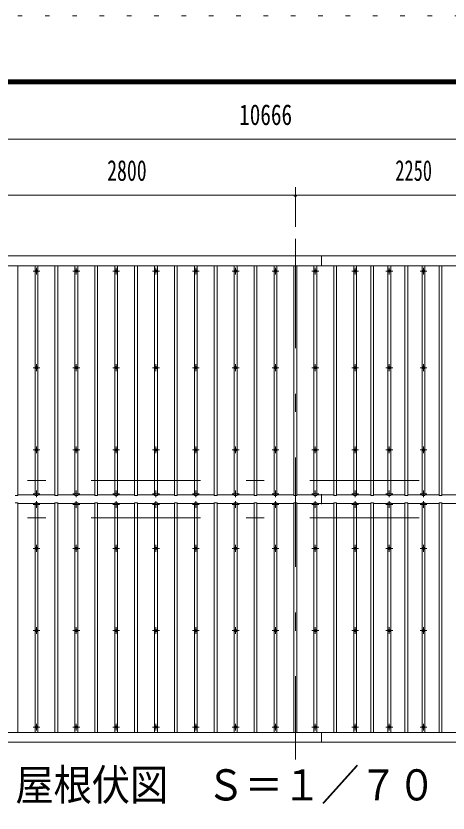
# Model space of a CAD drawing. Units: millimetres, scale not verified. Extents: x -31992 to 32005, y -14700 to 14700.
# Drawn here: x -3831 to -34, y 7701 to 14700 of the extents above; entities that cross this region are included whole.
import ezdxf
from ezdxf.enums import TextEntityAlignment as Align

# ---------------------------------------------------------------- set-up
doc = ezdxf.new("R2010")
doc.units = ezdxf.units.MM
doc.header["$LTSCALE"] = 80
doc.linetypes.add('USER3', pattern=[24, 12, -5, 2, -5])
doc.linetypes.add('USER4', pattern=[3, 0.5, -2.5])
for name, color, linetype, lineweight in [('0-2_1-07BOLD', 7, 'Continuous', 18), ('0-3_1-27CENTER', 3, 'USER3', 18), ('0-4_1-47THIN', 4, 'Continuous', 18), ('0-5_1-57DIM', 3, 'Continuous', 18), ('0-C_F-F1PAPER', 5, 'Continuous', 18), ('0-D_F-E_J_ADD', 5, 'USER4', 18)]:
    doc.layers.add(name, color=color, linetype=linetype, lineweight=lineweight)
doc.styles.add('ＭＳ ゴシック', font='')
doc.styles.get('ＭＳ ゴシック').set_extended_font_data('MS Gothic')

msp = doc.modelspace()

# ---------------------------------------------------------------- linework, layer by layer
at = {"layer": '0-2_1-07BOLD'}
for p, q in [((-1145.62, 12506.79), (-1145.62, 12592.54)), ((-6858.62, 12506.79), (3807.38, 12506.79)), ((-1145.62, 10502.54), (-1145.62, 10412.54)), ((-6858.62, 8408.3), (3807.38, 8408.3)), ((-1145.62, 8408.3), (-1145.62, 8322.54)), ((-6858.62, 8322.54), (3807.38, 8322.54))]:
    msp.add_line(p, q, dxfattribs=at)
msp.add_lwpolyline([(-6858.62, 12592.54), (3807.38, 12592.54), (3807.38, 10489.55)], dxfattribs=at)
for centre in [(-3650.62, 12459.37), (-3300.62, 12459.37), (-2950.62, 12459.37), (-2600.62, 12459.37), (-2250.62, 12459.37), (-1900.63, 12459.37), (-1550.62, 12459.37), (-1200.62, 12459.37), (-850.62, 12459.37), (-550.62, 12459.37), (-250.62, 12459.37), (-3650.62, 11611.71), (-3300.62, 11611.71), (-2950.62, 11611.71), (-2600.62, 11611.71), (-2250.62, 11611.71), (-1900.63, 11611.71), (-1550.62, 11611.71), (-1200.62, 11611.71), (-850.62, 11611.71), (-550.62, 11611.71), (-250.62, 11611.71), (-3650.62, 10890.05), (-3300.62, 10890.05), (-2950.62, 10890.05), (-2600.62, 10890.05), (-2250.62, 10890.05), (-1900.63, 10890.05), (-1550.62, 10890.05), (-1200.62, 10890.05), (-850.62, 10890.05), (-550.62, 10890.05), (-250.62, 10890.05), (-3650.62, 10025.04), (-3300.62, 10025.04), (-2950.62, 10025.04), (-2600.62, 10025.04), (-2250.62, 10025.04), (-1900.63, 10025.04), (-1550.62, 10025.04), (-1200.62, 10025.04), (-850.62, 10025.04), (-550.62, 10025.04), (-250.62, 10025.04), (-3650.62, 9303.38), (-3300.62, 9303.38), (-2950.62, 9303.38), (-2600.62, 9303.38), (-2250.62, 9303.38), (-1900.63, 9303.38), (-1550.62, 9303.38), (-1200.62, 9303.38), (-850.62, 9303.38), (-550.62, 9303.38), (-250.62, 9303.38), (-3650.62, 8455.72), (-3300.62, 8455.72), (-2950.62, 8455.72), (-2600.62, 8455.72), (-2250.62, 8455.72), (-1900.63, 8455.72), (-1550.62, 8455.72), (-1200.62, 8455.72), (-850.62, 8455.72), (-550.62, 8455.72), (-250.62, 8455.72)]:
    msp.add_circle(centre, 10, dxfattribs=at)
for centre, start, end in [((-3650.62, 10493.51), 46.3961, 133.6039), ((-3650.62, 10514.51), 226.39838, 313.60162), ((-3300.62, 10493.51), 46.3961, 133.6039), ((-3300.62, 10514.51), 226.39838, 313.60162), ((-2950.62, 10493.51), 46.3961, 133.6039), ((-2950.62, 10514.51), 226.39838, 313.60162), ((-2600.62, 10493.51), 46.3961, 133.6039), ((-2600.62, 10514.51), 226.39838, 313.60162), ((-2250.62, 10493.51), 46.3961, 133.6039), ((-2250.62, 10514.51), 226.39838, 313.60162), ((-1900.63, 10493.51), 46.3961, 133.6039), ((-1900.63, 10514.51), 226.39838, 313.60162), ((-1550.62, 10493.51), 46.3961, 133.6039), ((-1550.62, 10514.51), 226.39838, 313.60162), ((-1200.62, 10493.51), 46.3961, 133.6039), ((-1200.62, 10514.51), 226.39838, 313.60162), ((-850.62, 10493.51), 46.3961, 133.6039), ((-850.62, 10514.51), 226.39838, 313.60162), ((-550.62, 10493.51), 46.3961, 133.6039), ((-550.62, 10514.51), 226.39838, 313.60162), ((-250.62, 10493.51), 46.3961, 133.6039), ((-250.62, 10514.51), 226.39838, 313.60162), ((-3650.62, 10400.58), 46.39838, 133.60162), ((-3650.62, 10421.58), 226.3961, 313.6039), ((-3300.62, 10400.58), 46.39838, 133.60162), ((-3300.62, 10421.58), 226.3961, 313.6039), ((-2950.62, 10400.58), 46.39838, 133.60162), ((-2950.62, 10421.58), 226.3961, 313.6039), ((-2600.62, 10400.58), 46.39838, 133.60162), ((-2600.62, 10421.58), 226.3961, 313.6039), ((-2250.62, 10400.58), 46.39838, 133.60162), ((-2250.62, 10421.58), 226.3961, 313.6039), ((-1900.63, 10400.58), 46.39838, 133.60162), ((-1900.63, 10421.58), 226.3961, 313.6039), ((-1550.62, 10400.58), 46.39838, 133.60162), ((-1550.62, 10421.58), 226.3961, 313.6039), ((-1200.62, 10400.58), 46.39838, 133.60162), ((-1200.62, 10421.58), 226.3961, 313.6039), ((-850.62, 10400.58), 46.39838, 133.60162), ((-850.62, 10421.58), 226.3961, 313.6039), ((-550.62, 10400.58), 46.39838, 133.60162), ((-550.62, 10421.58), 226.3961, 313.6039), ((-250.62, 10400.58), 46.39838, 133.60162), ((-250.62, 10421.58), 226.3961, 313.6039)]:
    msp.add_arc(centre, 14.5, start, end, dxfattribs=at)
at = {"layer": '0-3_1-27CENTER'}
for p, q in [((-1375.62, 12742.55), (-1375.62, 8172.54)), ((-3680.62, 12459.37), (-3620.62, 12459.37)), ((-3650.62, 12429.37), (-3650.62, 12489.37)), ((-3330.62, 12459.37), (-3270.62, 12459.37)), ((-3300.62, 12429.37), (-3300.62, 12489.37)), ((-2980.62, 12459.37), (-2920.62, 12459.37)), ((-2950.62, 12429.37), (-2950.62, 12489.37)), ((-2630.62, 12459.37), (-2570.62, 12459.37)), ((-2600.62, 12429.37), (-2600.62, 12489.37)), ((-2280.62, 12459.37), (-2220.62, 12459.37)), ((-2250.62, 12429.37), (-2250.62, 12489.37)), ((-1930.62, 12459.37), (-1870.62, 12459.37)), ((-1900.63, 12429.37), (-1900.63, 12489.37)), ((-1580.62, 12459.37), (-1520.62, 12459.37)), ((-1550.62, 12429.37), (-1550.62, 12489.37)), ((-1230.62, 12459.37), (-1170.62, 12459.37)), ((-1200.62, 12429.37), (-1200.62, 12489.37)), ((-880.62, 12459.37), (-820.62, 12459.37)), ((-850.62, 12429.37), (-850.62, 12489.37)), ((-580.62, 12459.37), (-520.63, 12459.37)), ((-550.62, 12429.37), (-550.62, 12489.37)), ((-280.62, 12459.37), (-220.62, 12459.37)), ((-250.62, 12429.37), (-250.62, 12489.37)), ((-3650.62, 11581.71), (-3650.62, 11641.71)), ((-3300.62, 11581.71), (-3300.62, 11641.71)), ((-2950.62, 11581.71), (-2950.62, 11641.71)), ((-2600.62, 11581.71), (-2600.62, 11641.71)), ((-2250.62, 11581.71), (-2250.62, 11641.71)), ((-1900.63, 11581.71), (-1900.63, 11641.71)), ((-1550.62, 11581.71), (-1550.62, 11641.71)), ((-1200.62, 11581.71), (-1200.62, 11641.71)), ((-850.62, 11581.71), (-850.62, 11641.71)), ((-550.62, 11581.71), (-550.62, 11641.71)), ((-250.62, 11581.71), (-250.62, 11641.71)), ((-3680.62, 11611.71), (-3620.62, 11611.71)), ((-3330.62, 11611.71), (-3270.62, 11611.71)), ((-2980.62, 11611.71), (-2920.62, 11611.71)), ((-2630.62, 11611.71), (-2570.62, 11611.71)), ((-2280.62, 11611.71), (-2220.62, 11611.71)), ((-1930.62, 11611.71), (-1870.62, 11611.71)), ((-1580.62, 11611.71), (-1520.62, 11611.71)), ((-1230.62, 11611.71), (-1170.62, 11611.71)), ((-880.62, 11611.71), (-820.62, 11611.71)), ((-580.62, 11611.71), (-520.63, 11611.71)), ((-280.62, 11611.71), (-220.62, 11611.71)), ((-3650.62, 10860.05), (-3650.62, 10920.05)), ((-3300.62, 10860.05), (-3300.62, 10920.05)), ((-2950.62, 10860.05), (-2950.62, 10920.05)), ((-2600.62, 10860.05), (-2600.62, 10920.05)), ((-2250.62, 10860.05), (-2250.62, 10920.05)), ((-1900.63, 10860.05), (-1900.63, 10920.05)), ((-1550.62, 10860.05), (-1550.62, 10920.05)), ((-1200.62, 10860.05), (-1200.62, 10920.05)), ((-850.62, 10860.05), (-850.62, 10920.05)), ((-550.62, 10860.05), (-550.62, 10920.05)), ((-250.62, 10860.05), (-250.62, 10920.05)), ((-3680.62, 10890.05), (-3620.62, 10890.05)), ((-3330.62, 10890.05), (-3270.62, 10890.05)), ((-2980.62, 10890.05), (-2920.62, 10890.05)), ((-2630.62, 10890.05), (-2570.62, 10890.05)), ((-2280.62, 10890.05), (-2220.62, 10890.05)), ((-1930.62, 10890.05), (-1870.62, 10890.05)), ((-1580.62, 10890.05), (-1520.62, 10890.05)), ((-1230.62, 10890.05), (-1170.62, 10890.05)), ((-880.62, 10890.05), (-820.62, 10890.05)), ((-580.62, 10890.05), (-520.63, 10890.05)), ((-280.62, 10890.05), (-220.62, 10890.05)), ((-7008.62, 10622.54), (3957.38, 10622.54)), ((-3680.62, 10504.02), (-3620.62, 10504.02)), ((-3650.62, 10474.02), (-3650.62, 10534.02)), ((-3330.62, 10504.02), (-3270.62, 10504.02)), ((-3300.62, 10474.02), (-3300.62, 10534.02)), ((-2980.62, 10504.02), (-2920.62, 10504.02)), ((-2950.62, 10474.02), (-2950.62, 10534.02)), ((-2630.62, 10504.02), (-2570.62, 10504.02)), ((-2600.62, 10474.02), (-2600.62, 10534.02)), ((-2280.62, 10504.02), (-2220.62, 10504.02)), ((-2250.62, 10474.02), (-2250.62, 10534.02)), ((-1930.62, 10504.02), (-1870.62, 10504.02)), ((-1900.63, 10474.02), (-1900.63, 10534.02)), ((-1580.62, 10504.02), (-1520.62, 10504.02)), ((-1550.62, 10474.02), (-1550.62, 10534.02)), ((-1230.62, 10504.02), (-1170.62, 10504.02)), ((-1200.62, 10474.02), (-1200.62, 10534.02)), ((-880.62, 10504.02), (-820.62, 10504.02)), ((-850.62, 10474.02), (-850.62, 10534.02)), ((-580.62, 10504.02), (-520.63, 10504.02)), ((-550.62, 10474.02), (-550.62, 10534.02)), ((-280.62, 10504.02), (-220.62, 10504.02)), ((-250.62, 10474.02), (-250.62, 10534.02)), ((-3650.62, 10441.07), (-3650.62, 10381.07)), ((-3300.62, 10441.07), (-3300.62, 10381.07)), ((-2950.62, 10441.07), (-2950.62, 10381.07)), ((-2600.62, 10441.07), (-2600.62, 10381.07)), ((-2250.62, 10441.07), (-2250.62, 10381.07)), ((-1900.63, 10441.07), (-1900.63, 10381.07)), ((-1550.62, 10441.07), (-1550.62, 10381.07)), ((-1200.62, 10441.07), (-1200.62, 10381.07)), ((-850.62, 10441.07), (-850.62, 10381.07)), ((-550.62, 10441.07), (-550.62, 10381.07)), ((-250.62, 10441.07), (-250.62, 10381.07)), ((-3680.62, 10411.07), (-3620.62, 10411.07)), ((-3330.62, 10411.07), (-3270.62, 10411.07)), ((-2980.62, 10411.07), (-2920.62, 10411.07)), ((-2630.62, 10411.07), (-2570.62, 10411.07)), ((-2280.62, 10411.07), (-2220.62, 10411.07)), ((-1930.62, 10411.07), (-1870.62, 10411.07)), ((-1580.62, 10411.07), (-1520.62, 10411.07)), ((-1230.62, 10411.07), (-1170.62, 10411.07)), ((-880.62, 10411.07), (-820.62, 10411.07)), ((-580.62, 10411.07), (-520.63, 10411.07)), ((-280.62, 10411.07), (-220.62, 10411.07)), ((-7008.62, 10292.54), (3957.38, 10292.54)), ((-3680.62, 10025.04), (-3620.62, 10025.04)), ((-3650.62, 10055.04), (-3650.62, 9995.04)), ((-3330.62, 10025.04), (-3270.62, 10025.04)), ((-3300.62, 10055.04), (-3300.62, 9995.04)), ((-2980.62, 10025.04), (-2920.62, 10025.04)), ((-2950.62, 10055.04), (-2950.62, 9995.04)), ((-2630.62, 10025.04), (-2570.62, 10025.04)), ((-2600.62, 10055.04), (-2600.62, 9995.04)), ((-2280.62, 10025.04), (-2220.62, 10025.04)), ((-2250.62, 10055.04), (-2250.62, 9995.04)), ((-1930.62, 10025.04), (-1870.62, 10025.04)), ((-1900.63, 10055.04), (-1900.63, 9995.04)), ((-1580.62, 10025.04), (-1520.62, 10025.04)), ((-1550.62, 10055.04), (-1550.62, 9995.04)), ((-1230.62, 10025.04), (-1170.62, 10025.04)), ((-1200.62, 10055.04), (-1200.62, 9995.04)), ((-880.62, 10025.04), (-820.62, 10025.04)), ((-850.62, 10055.04), (-850.62, 9995.04)), ((-580.62, 10025.04), (-520.63, 10025.04)), ((-550.62, 10055.04), (-550.62, 9995.04)), ((-280.62, 10025.04), (-220.62, 10025.04)), ((-250.62, 10055.04), (-250.62, 9995.04)), ((-3650.62, 9333.38), (-3650.62, 9273.38)), ((-3300.62, 9333.38), (-3300.62, 9273.38)), ((-2950.62, 9333.38), (-2950.62, 9273.38)), ((-2600.62, 9333.38), (-2600.62, 9273.38)), ((-2250.62, 9333.38), (-2250.62, 9273.38)), ((-1900.63, 9333.38), (-1900.63, 9273.38)), ((-1550.62, 9333.38), (-1550.62, 9273.38)), ((-1200.62, 9333.38), (-1200.62, 9273.38)), ((-850.62, 9333.38), (-850.62, 9273.38)), ((-550.62, 9333.38), (-550.62, 9273.38)), ((-250.62, 9333.38), (-250.62, 9273.38)), ((-3680.62, 9303.38), (-3620.62, 9303.38)), ((-3330.62, 9303.38), (-3270.62, 9303.38)), ((-2980.62, 9303.38), (-2920.62, 9303.38)), ((-2630.62, 9303.38), (-2570.62, 9303.38)), ((-2280.62, 9303.38), (-2220.62, 9303.38)), ((-1930.62, 9303.38), (-1870.62, 9303.38)), ((-1580.62, 9303.38), (-1520.62, 9303.38)), ((-1230.62, 9303.38), (-1170.62, 9303.38)), ((-880.62, 9303.38), (-820.62, 9303.38)), ((-580.62, 9303.38), (-520.63, 9303.38)), ((-280.62, 9303.38), (-220.62, 9303.38)), ((-3650.62, 8485.72), (-3650.62, 8425.72)), ((-3300.62, 8485.72), (-3300.62, 8425.72)), ((-2950.62, 8485.72), (-2950.62, 8425.72)), ((-2600.62, 8485.72), (-2600.62, 8425.72)), ((-2250.62, 8485.72), (-2250.62, 8425.72)), ((-1900.63, 8485.72), (-1900.63, 8425.72)), ((-1550.62, 8485.72), (-1550.62, 8425.72)), ((-1200.62, 8485.72), (-1200.62, 8425.72)), ((-850.62, 8485.72), (-850.62, 8425.72)), ((-550.62, 8485.72), (-550.62, 8425.72)), ((-250.62, 8485.72), (-250.62, 8425.72)), ((-3680.62, 8455.72), (-3620.62, 8455.72)), ((-3330.62, 8455.72), (-3270.62, 8455.72)), ((-2980.62, 8455.72), (-2920.62, 8455.72)), ((-2630.62, 8455.72), (-2570.62, 8455.72)), ((-2280.62, 8455.72), (-2220.62, 8455.72)), ((-1930.62, 8455.72), (-1870.62, 8455.72)), ((-1580.62, 8455.72), (-1520.62, 8455.72)), ((-1230.62, 8455.72), (-1170.62, 8455.72)), ((-880.62, 8455.72), (-820.62, 8455.72)), ((-580.62, 8455.72), (-520.63, 8455.72)), ((-280.62, 8455.72), (-220.62, 8455.72))]:
    msp.add_line(p, q, dxfattribs=at)
at = {"layer": '0-4_1-47THIN'}
for p, q in [((-3813.12, 10489.55), (-3813.12, 12506.79)), ((-3663.12, 10489.55), (-3663.12, 12506.79)), ((-3638.12, 10489.55), (-3638.12, 12506.79)), ((-3488.12, 10489.55), (-3488.12, 12506.79)), ((-3463.12, 10489.55), (-3463.12, 12506.79)), ((-3313.12, 10489.55), (-3313.12, 12506.79)), ((-3138.12, 10489.55), (-3138.12, 12506.79)), ((-3113.13, 10489.55), (-3113.13, 12506.79)), ((-2963.12, 10489.55), (-2963.12, 12506.79)), ((-2938.12, 10489.55), (-2938.12, 12506.79)), ((-2788.12, 10489.55), (-2788.12, 12506.79)), ((-2613.12, 10489.55), (-2613.12, 12506.79)), ((-2438.12, 10489.55), (-2438.12, 12506.79)), ((-2413.12, 10489.55), (-2413.12, 12506.79)), ((-2263.12, 10489.55), (-2263.12, 12506.79)), ((-2238.12, 10489.55), (-2238.12, 12506.79)), ((-2088.12, 10489.55), (-2088.12, 12506.79)), ((-1913.12, 10489.55), (-1913.12, 12506.79)), ((-1738.12, 10489.55), (-1738.12, 12506.79)), ((-1563.12, 10489.55), (-1563.12, 12506.79)), ((-1538.12, 10489.55), (-1538.12, 12506.79)), ((-1388.12, 10489.55), (-1388.12, 12506.79)), ((-1363.12, 10489.55), (-1363.12, 12506.79)), ((-1213.12, 10489.55), (-1213.12, 12506.79)), ((-1038.12, 10489.55), (-1038.12, 12506.79)), ((-1013.12, 10489.55), (-1013.12, 12506.79)), ((-863.12, 10489.55), (-863.12, 12506.79)), ((-713.12, 10489.55), (-713.12, 12506.79)), ((-563.12, 10489.55), (-563.12, 12506.79)), ((-538.12, 10489.55), (-538.12, 12506.79)), ((-413.12, 10489.55), (-413.12, 12506.79)), ((-388.12, 10489.55), (-388.12, 12506.79)), ((-263.12, 10489.55), (-263.12, 12506.79)), ((-113.12, 10489.55), (-113.12, 12506.79)), ((-88.12, 10489.55), (-88.12, 12506.79)), ((-3838.12, 10489.55), (-3813.12, 10489.55)), ((-3813.12, 10495.58), (-3663.12, 10495.58)), ((-3663.12, 10489.55), (-3638.12, 10489.55)), ((-3488.12, 10495.58), (-3638.12, 10495.58)), ((-3488.12, 10489.55), (-3463.12, 10489.55)), ((-3463.12, 10495.58), (-3313.12, 10495.58)), ((-3138.12, 10495.58), (-3288.12, 10495.58)), ((-3138.12, 10489.55), (-3113.13, 10489.55)), ((-3113.13, 10495.58), (-2963.12, 10495.58)), ((-2963.12, 10489.55), (-2938.12, 10489.55)), ((-2788.12, 10495.58), (-2938.12, 10495.58)), ((-2763.12, 10495.58), (-2613.12, 10495.58)), ((-2438.12, 10495.58), (-2588.12, 10495.58)), ((-2438.12, 10489.55), (-2413.12, 10489.55)), ((-2413.12, 10495.58), (-2263.12, 10495.58)), ((-2263.12, 10489.55), (-2238.12, 10489.55)), ((-2088.12, 10495.58), (-2238.12, 10495.58)), ((-2063.12, 10495.58), (-1913.12, 10495.58)), ((-1738.12, 10495.58), (-1888.12, 10495.58)), ((-1713.12, 10495.58), (-1563.12, 10495.58)), ((-1563.12, 10489.55), (-1538.12, 10489.55)), ((-1388.12, 10495.58), (-1538.12, 10495.58)), ((-1388.12, 10489.55), (-1363.12, 10489.55)), ((-1363.12, 10495.58), (-1213.12, 10495.58)), ((-1038.12, 10495.58), (-1188.12, 10495.58)), ((-1038.12, 10489.55), (-1013.12, 10489.55)), ((-1013.12, 10495.58), (-863.12, 10495.58)), ((-713.12, 10495.58), (-838.12, 10495.58)), ((-688.12, 10495.58), (-563.12, 10495.58)), ((-563.12, 10489.55), (-538.12, 10489.55)), ((-413.12, 10495.58), (-538.12, 10495.58)), ((-413.12, 10489.55), (-388.12, 10489.55)), ((-388.12, 10495.58), (-263.12, 10495.58)), ((-113.12, 10495.58), (-238.12, 10495.58)), ((-113.12, 10489.55), (-88.12, 10489.55)), ((-88.12, 10495.58), (36.88, 10495.58)), ((-3838.12, 10425.54), (-3813.12, 10425.54)), ((-3813.12, 10425.54), (-3813.12, 8408.3)), ((-3813.12, 10419.51), (-3663.12, 10419.51)), ((-3663.12, 10425.54), (-3638.12, 10425.54)), ((-3663.12, 10425.54), (-3663.12, 8408.3)), ((-3638.12, 10425.54), (-3638.12, 8408.3)), ((-3488.12, 10419.51), (-3638.12, 10419.51)), ((-3488.12, 10425.54), (-3463.12, 10425.54)), ((-3488.12, 10425.54), (-3488.12, 8408.3)), ((-3463.12, 10425.54), (-3463.12, 8408.3)), ((-3463.12, 10419.51), (-3313.12, 10419.51)), ((-3313.12, 10425.54), (-3288.12, 10425.54)), ((-3313.12, 10425.54), (-3313.12, 8408.3)), ((-3288.12, 10425.54), (-3288.12, 8408.3)), ((-3138.12, 10419.51), (-3288.12, 10419.51)), ((-3138.12, 10425.54), (-3113.13, 10425.54)), ((-3138.12, 10425.54), (-3138.12, 8408.3)), ((-3113.13, 10425.54), (-3113.13, 8408.3)), ((-3113.13, 10419.51), (-2963.12, 10419.51)), ((-2963.12, 10425.54), (-2938.12, 10425.54)), ((-2963.12, 10425.54), (-2963.12, 8408.3)), ((-2938.12, 10425.54), (-2938.12, 8408.3)), ((-2788.12, 10419.51), (-2938.12, 10419.51)), ((-2788.12, 10425.54), (-2763.12, 10425.54)), ((-2788.12, 10425.54), (-2788.12, 8408.3)), ((-2763.12, 10425.54), (-2763.12, 8408.3)), ((-2763.12, 10419.51), (-2613.12, 10419.51)), ((-2613.12, 10425.54), (-2588.12, 10425.54)), ((-2613.12, 10425.54), (-2613.12, 8408.3)), ((-2588.12, 10425.54), (-2588.12, 8408.3)), ((-2438.12, 10419.51), (-2588.12, 10419.51)), ((-2438.12, 10425.54), (-2413.12, 10425.54)), ((-2438.12, 10425.54), (-2438.12, 8408.3)), ((-2413.12, 10425.54), (-2413.12, 8408.3)), ((-2413.12, 10419.51), (-2263.12, 10419.51)), ((-2263.12, 10425.54), (-2238.12, 10425.54)), ((-2263.12, 10425.54), (-2263.12, 8408.3)), ((-2238.12, 10425.54), (-2238.12, 8408.3)), ((-2088.12, 10419.51), (-2238.12, 10419.51)), ((-2088.12, 10425.54), (-2063.12, 10425.54)), ((-2088.12, 10425.54), (-2088.12, 8408.3)), ((-2063.12, 10425.54), (-2063.12, 8408.3)), ((-2063.12, 10419.51), (-1913.12, 10419.51)), ((-1913.12, 10425.54), (-1888.12, 10425.54)), ((-1913.12, 10425.54), (-1913.12, 8408.3)), ((-1888.12, 10425.54), (-1888.12, 8408.3)), ((-1738.12, 10419.51), (-1888.12, 10419.51)), ((-1738.12, 10425.54), (-1713.12, 10425.54)), ((-1738.12, 10425.54), (-1738.12, 8408.3)), ((-1713.12, 10425.54), (-1713.12, 8408.3)), ((-1713.12, 10419.51), (-1563.12, 10419.51)), ((-1563.12, 10425.54), (-1538.12, 10425.54)), ((-1563.12, 10425.54), (-1563.12, 8408.3)), ((-1538.12, 10425.54), (-1538.12, 8408.3)), ((-1388.12, 10419.51), (-1538.12, 10419.51)), ((-1388.12, 10425.54), (-1363.12, 10425.54)), ((-1388.12, 10425.54), (-1388.12, 8408.3)), ((-1363.12, 10425.54), (-1363.12, 8408.3)), ((-1363.12, 10419.51), (-1213.12, 10419.51)), ((-1213.12, 10425.54), (-1188.12, 10425.54)), ((-1213.12, 10425.54), (-1213.12, 8408.3)), ((-1188.12, 10425.54), (-1188.12, 8408.3)), ((-1038.12, 10419.51), (-1188.12, 10419.51)), ((-1038.12, 10425.54), (-1013.12, 10425.54)), ((-1038.12, 10425.54), (-1038.12, 8408.3)), ((-1013.12, 10425.54), (-1013.12, 8408.3)), ((-1013.12, 10419.51), (-863.12, 10419.51)), ((-863.12, 10425.54), (-838.12, 10425.54)), ((-863.12, 10425.54), (-863.12, 8408.3)), ((-838.12, 10425.54), (-838.12, 8408.3)), ((-713.12, 10419.51), (-838.12, 10419.51)), ((-713.12, 10425.54), (-688.12, 10425.54)), ((-713.12, 10425.54), (-713.12, 8408.3)), ((-688.12, 10425.54), (-688.12, 8408.3)), ((-688.12, 10419.51), (-563.12, 10419.51)), ((-563.12, 10425.54), (-538.12, 10425.54)), ((-563.12, 10425.54), (-563.12, 8408.3)), ((-538.12, 10425.54), (-538.12, 8408.3)), ((-413.12, 10419.51), (-538.12, 10419.51)), ((-413.12, 10425.54), (-388.12, 10425.54)), ((-413.12, 10425.54), (-413.12, 8408.3)), ((-388.12, 10425.54), (-388.12, 8408.3)), ((-388.12, 10419.51), (-263.12, 10419.51)), ((-263.12, 10425.54), (-238.12, 10425.54)), ((-263.12, 10425.54), (-263.12, 8408.3)), ((-238.12, 10425.54), (-238.12, 8408.3)), ((-113.12, 10419.51), (-238.12, 10419.51)), ((-113.12, 10425.54), (-88.12, 10425.54)), ((-113.12, 10425.54), (-113.12, 8408.3)), ((-88.12, 10425.54), (-88.12, 8408.3)), ((-88.12, 10419.51), (36.88, 10419.51))]:
    msp.add_line(p, q, dxfattribs=at)
for points in [[(-3313.12, 10489.55), (-3288.12, 10489.55), (-3288.12, 12506.79)], [(-2788.12, 10489.55), (-2763.12, 10489.55), (-2763.12, 12506.79)], [(-2613.12, 10489.55), (-2588.12, 10489.55), (-2588.12, 12506.79)], [(-2088.12, 10489.55), (-2063.12, 10489.55), (-2063.12, 12506.79)], [(-1913.12, 10489.55), (-1888.12, 10489.55), (-1888.12, 12506.79)], [(-1738.12, 10489.55), (-1713.12, 10489.55), (-1713.12, 12506.79)], [(-1213.12, 10489.55), (-1188.12, 10489.55), (-1188.12, 12506.79)], [(-863.12, 10489.55), (-838.12, 10489.55), (-838.12, 12506.79)], [(-713.12, 10489.55), (-688.12, 10489.55), (-688.12, 12506.79)], [(-263.12, 10489.55), (-238.12, 10489.55), (-238.12, 12506.79)]]:
    msp.add_lwpolyline(points, dxfattribs=at)
at = {"layer": '0-5_1-57DIM'}
for p, q in [((-6858.62, 13617.54), (3807.38, 13617.54)), ((-1375.62, 12847.54), (-1375.62, 13197.54)), ((-7408.12, 13127.54), (4356.88, 13127.54)), ((-1361.62, 13127.54), (-1389.62, 13127.54))]:
    msp.add_line(p, q, dxfattribs=at)
msp.add_arc((-1375.62, 13127.54), 14, 180, 0, dxfattribs=at)
at = {"layer": '0-C_F-F1PAPER'}
for p, q in [((-8875.08, 14140), (31304.92, 14140)), ((-8871.58, 14136.5), (31301.42, 14136.5)), ((-8868.08, 14133), (31297.92, 14133)), ((-8864.58, 14129.5), (31294.42, 14129.5)), ((-8861.08, 14126), (31290.92, 14126)), ((-8857.58, 14122.5), (31287.42, 14122.5)), ((-8854.08, 14119), (31283.92, 14119)), ((-8850.58, 14115.5), (31280.42, 14115.5)), ((-8847.08, 14112), (31276.92, 14112)), ((-8843.58, 14108.5), (31273.42, 14108.5)), ((-8840.08, 14105), (31269.92, 14105))]:
    msp.add_line(p, q, dxfattribs=at)
at = {"layer": '0-D_F-E_J_ADD'}
msp.add_lwpolyline([(-9575.08, -14700), (-9575.08, 14700), (32004.92, 14700)], dxfattribs=at)

# ---------------------------------------------------------------- texts
at = {"layer": '0-5_1-57DIM', "color": 7, "style": 'ＭＳ ゴシック'}
for s, height, width, p in [('10666', 182.3, 0.75, (-1869.5, 13687.54)), ('2800', 182.3, 0.7, (-3029.4, 13197.54)), ('2250', 182.3, 0.65, (-497.98, 13197.54)), ('屋根伏図\u3000Ｓ＝１／７０', 273.5, 0.9, (-3835.62, 7729.85))]:
    msp.add_text(s, height=height, dxfattribs=dict(at, width=width)).set_placement(p, align=Align.BOTTOM_LEFT)

doc.saveas('drawing.dxf')
